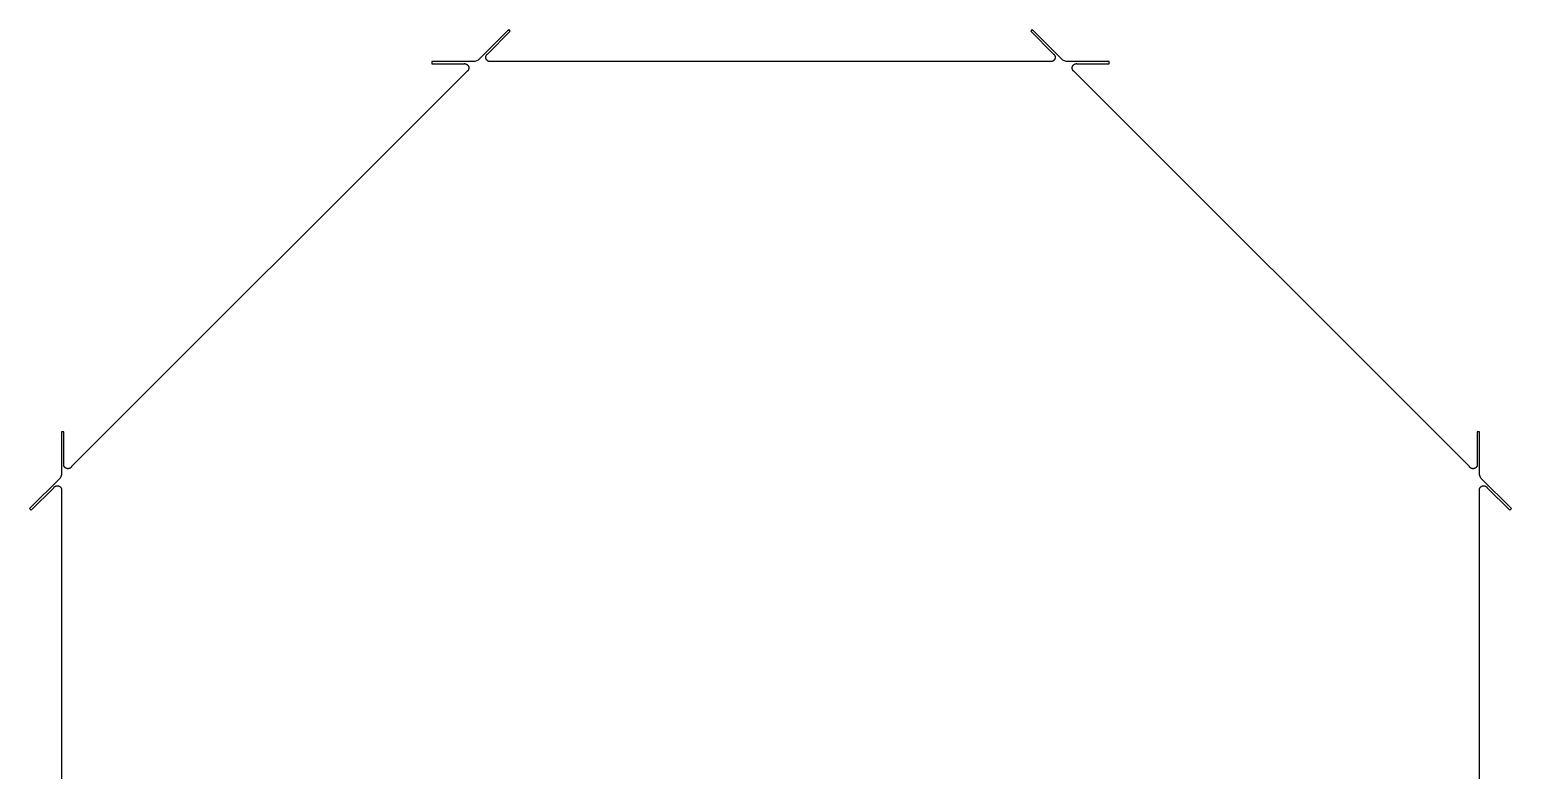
# Model space of a CAD drawing. Header units: millimetres. Extents: x 67 to 190, y 5 to 69.
# Drawn here: x 66.7 to 131.4, y 37 to 69.4 of the extents above; entities that cross this region are included whole.
import ezdxf

# ---------------------------------------------------------------- set-up
doc = ezdxf.new("R2010")
doc.units = ezdxf.units.MM
doc.layers.add('Default', color=18, linetype='Continuous', true_color=0x000000)

msp = doc.modelspace()

# ---------------------------------------------------------------- linework, layer by layer
at = {"layer": 'Default'}
for p, q in [((87.588, 69.37, 71.116), (86.255, 68.036, 71.116)), ((86.679, 68.319, 71.116), (87.659, 69.299, 71.116)), ((87.659, 69.299, 71.116), (87.588, 69.37, 71.116)), ((110.467, 69.37, 71.116), (110.396, 69.299, 71.116)), ((110.396, 69.299, 71.116), (111.376, 68.319, 71.116)), ((111.8, 68.036, 71.116), (110.467, 69.37, 71.116)), ((86.113, 67.978, 71.116), (84.227, 67.978, 71.116)), ((84.227, 67.978, 71.116), (84.227, 67.878, 71.116)), ((86.255, 68.036, 71.116), (86.113, 67.978, 71.116)), ((86.589, 68.163, 71.116), (86.59, 68.17, 71.116)), ((86.589, 68.157, 71.116), (86.589, 68.163, 71.116)), ((86.589, 68.151, 71.116), (86.589, 68.157, 71.116)), ((86.59, 68.144, 71.116), (86.589, 68.151, 71.116)), ((86.59, 68.176, 71.116), (86.591, 68.183, 71.116)), ((86.59, 68.17, 71.116), (86.59, 68.176, 71.116)), ((86.591, 68.138, 71.116), (86.59, 68.144, 71.116)), ((86.591, 68.183, 71.116), (86.592, 68.189, 71.116)), ((86.591, 68.131, 71.116), (86.591, 68.138, 71.116)), ((86.592, 68.125, 71.116), (86.591, 68.131, 71.116)), ((86.592, 68.189, 71.116), (86.593, 68.196, 71.116)), ((86.594, 68.119, 71.116), (86.592, 68.125, 71.116)), ((86.593, 68.196, 71.116), (86.594, 68.202, 71.116)), ((86.594, 68.202, 71.116), (86.596, 68.208, 71.116)), ((86.595, 68.112, 71.116), (86.594, 68.119, 71.116)), ((86.597, 68.106, 71.116), (86.595, 68.112, 71.116)), ((86.596, 68.208, 71.116), (86.598, 68.214, 71.116)), ((86.599, 68.1, 71.116), (86.597, 68.106, 71.116)), ((86.598, 68.214, 71.116), (86.6, 68.22, 71.116)), ((86.601, 68.094, 71.116), (86.599, 68.1, 71.116)), ((86.6, 68.22, 71.116), (86.602, 68.227, 71.116)), ((86.603, 68.088, 71.116), (86.601, 68.094, 71.116)), ((86.602, 68.227, 71.116), (86.604, 68.233, 71.116)), ((86.606, 68.082, 71.116), (86.603, 68.088, 71.116)), ((86.604, 68.233, 71.116), (86.607, 68.238, 71.116)), ((86.609, 68.076, 71.116), (86.606, 68.082, 71.116)), ((86.607, 68.238, 71.116), (86.61, 68.244, 71.116)), ((86.612, 68.07, 71.116), (86.609, 68.076, 71.116)), ((86.61, 68.244, 71.116), (86.613, 68.25, 71.116)), ((86.615, 68.065, 71.116), (86.612, 68.07, 71.116)), ((86.613, 68.25, 71.116), (86.616, 68.256, 71.116)), ((86.618, 68.059, 71.116), (86.615, 68.065, 71.116)), ((86.616, 68.256, 71.116), (86.619, 68.261, 71.116)), ((86.622, 68.054, 71.116), (86.618, 68.059, 71.116)), ((86.619, 68.261, 71.116), (86.623, 68.266, 71.116)), ((86.626, 68.049, 71.116), (86.622, 68.054, 71.116)), ((86.623, 68.266, 71.116), (86.627, 68.272, 71.116)), ((86.63, 68.043, 71.116), (86.626, 68.049, 71.116)), ((86.627, 68.272, 71.116), (86.631, 68.277, 71.116)), ((86.634, 68.038, 71.116), (86.63, 68.043, 71.116)), ((86.631, 68.277, 71.116), (86.635, 68.282, 71.116)), ((86.638, 68.034, 71.116), (86.634, 68.038, 71.116)), ((86.635, 68.282, 71.116), (86.639, 68.286, 71.116)), ((86.642, 68.029, 71.116), (86.638, 68.034, 71.116)), ((86.639, 68.286, 71.116), (86.644, 68.291, 71.116)), ((86.647, 68.024, 71.116), (86.642, 68.029, 71.116)), ((86.644, 68.291, 71.116), (86.648, 68.296, 71.116)), ((86.652, 68.02, 71.116), (86.647, 68.024, 71.116)), ((86.648, 68.296, 71.116), (86.653, 68.3, 71.116)), ((86.657, 68.016, 71.116), (86.652, 68.02, 71.116)), ((86.653, 68.3, 71.116), (86.658, 68.304, 71.116)), ((86.662, 68.012, 71.116), (86.657, 68.016, 71.116)), ((86.658, 68.304, 71.116), (86.663, 68.308, 71.116)), ((86.667, 68.008, 71.116), (86.662, 68.012, 71.116)), ((86.663, 68.308, 71.116), (86.668, 68.312, 71.116)), ((86.672, 68.004, 71.116), (86.667, 68.008, 71.116)), ((86.668, 68.312, 71.116), (86.673, 68.316, 71.116)), ((86.678, 68.001, 71.116), (86.672, 68.004, 71.116)), ((86.673, 68.316, 71.116), (86.679, 68.319, 71.116)), ((86.683, 67.997, 71.116), (86.678, 68.001, 71.116)), ((86.689, 67.994, 71.116), (86.683, 67.997, 71.116)), ((86.694, 67.991, 71.116), (86.689, 67.994, 71.116)), ((86.7, 67.989, 71.116), (86.694, 67.991, 71.116)), ((86.706, 67.986, 71.116), (86.7, 67.989, 71.116)), ((86.712, 67.984, 71.116), (86.706, 67.986, 71.116)), ((86.718, 67.982, 71.116), (86.712, 67.984, 71.116)), ((86.725, 67.98, 71.116), (86.718, 67.982, 71.116)), ((86.731, 67.978, 71.116), (86.725, 67.98, 71.116)), ((86.737, 67.977, 71.116), (86.731, 67.978, 71.116)), ((86.743, 67.975, 71.116), (86.737, 67.977, 71.116)), ((86.82, 67.978, 71.116), (86.814, 67.976, 71.116)), ((111.235, 67.978, 71.116), (86.82, 67.978, 71.116)), ((111.241, 67.976, 71.116), (111.235, 67.978, 71.116)), ((111.318, 67.977, 71.116), (111.312, 67.975, 71.116)), ((111.324, 67.978, 71.116), (111.318, 67.977, 71.116)), ((111.33, 67.98, 71.116), (111.324, 67.978, 71.116)), ((111.337, 67.982, 71.116), (111.33, 67.98, 71.116)), ((111.343, 67.984, 71.116), (111.337, 67.982, 71.116)), ((111.349, 67.986, 71.116), (111.343, 67.984, 71.116)), ((111.355, 67.989, 71.116), (111.349, 67.986, 71.116)), ((111.36, 67.991, 71.116), (111.355, 67.989, 71.116)), ((111.366, 67.994, 71.116), (111.36, 67.991, 71.116)), ((111.372, 67.997, 71.116), (111.366, 67.994, 71.116)), ((111.377, 68.001, 71.116), (111.372, 67.997, 71.116)), ((111.376, 68.319, 71.116), (111.381, 68.316, 71.116)), ((111.383, 68.004, 71.116), (111.377, 68.001, 71.116)), ((111.381, 68.316, 71.116), (111.387, 68.312, 71.116)), ((111.388, 68.008, 71.116), (111.383, 68.004, 71.116)), ((111.387, 68.312, 71.116), (111.392, 68.308, 71.116)), ((111.393, 68.012, 71.116), (111.388, 68.008, 71.116)), ((111.392, 68.308, 71.116), (111.397, 68.304, 71.116)), ((111.398, 68.016, 71.116), (111.393, 68.012, 71.116)), ((111.397, 68.304, 71.116), (111.402, 68.3, 71.116)), ((111.403, 68.02, 71.116), (111.398, 68.016, 71.116)), ((111.402, 68.3, 71.116), (111.407, 68.296, 71.116)), ((111.408, 68.024, 71.116), (111.403, 68.02, 71.116)), ((111.407, 68.296, 71.116), (111.411, 68.291, 71.116)), ((111.413, 68.029, 71.116), (111.408, 68.024, 71.116)), ((111.411, 68.291, 71.116), (111.416, 68.286, 71.116)), ((111.417, 68.034, 71.116), (111.413, 68.029, 71.116)), ((111.416, 68.286, 71.116), (111.42, 68.282, 71.116)), ((111.421, 68.038, 71.116), (111.417, 68.034, 71.116)), ((111.42, 68.282, 71.116), (111.424, 68.277, 71.116)), ((111.425, 68.043, 71.116), (111.421, 68.038, 71.116)), ((111.424, 68.277, 71.116), (111.428, 68.272, 71.116)), ((111.429, 68.049, 71.116), (111.425, 68.043, 71.116)), ((111.428, 68.272, 71.116), (111.432, 68.266, 71.116)), ((111.433, 68.054, 71.116), (111.429, 68.049, 71.116)), ((111.432, 68.266, 71.116), (111.436, 68.261, 71.116)), ((111.437, 68.059, 71.116), (111.433, 68.054, 71.116)), ((111.436, 68.261, 71.116), (111.439, 68.256, 71.116)), ((111.44, 68.065, 71.116), (111.437, 68.059, 71.116)), ((111.439, 68.256, 71.116), (111.442, 68.25, 71.116)), ((111.443, 68.07, 71.116), (111.44, 68.065, 71.116)), ((111.442, 68.25, 71.116), (111.445, 68.244, 71.116)), ((111.446, 68.076, 71.116), (111.443, 68.07, 71.116)), ((111.445, 68.244, 71.116), (111.448, 68.238, 71.116)), ((111.449, 68.082, 71.116), (111.446, 68.076, 71.116)), ((111.448, 68.238, 71.116), (111.451, 68.233, 71.116)), ((111.451, 68.088, 71.116), (111.449, 68.082, 71.116)), ((111.451, 68.233, 71.116), (111.453, 68.227, 71.116)), ((111.454, 68.094, 71.116), (111.451, 68.088, 71.116)), ((111.453, 68.227, 71.116), (111.455, 68.22, 71.116)), ((111.456, 68.1, 71.116), (111.454, 68.094, 71.116)), ((111.455, 68.22, 71.116), (111.457, 68.214, 71.116)), ((111.458, 68.106, 71.116), (111.456, 68.1, 71.116)), ((111.457, 68.214, 71.116), (111.459, 68.208, 71.116)), ((111.46, 68.112, 71.116), (111.458, 68.106, 71.116)), ((111.459, 68.208, 71.116), (111.461, 68.202, 71.116)), ((111.461, 68.119, 71.116), (111.46, 68.112, 71.116)), ((111.461, 68.202, 71.116), (111.462, 68.196, 71.116)), ((111.462, 68.125, 71.116), (111.461, 68.119, 71.116)), ((111.462, 68.196, 71.116), (111.463, 68.189, 71.116)), ((111.464, 68.131, 71.116), (111.462, 68.125, 71.116)), ((111.463, 68.189, 71.116), (111.464, 68.183, 71.116)), ((111.464, 68.183, 71.116), (111.465, 68.176, 71.116)), ((111.465, 68.144, 71.116), (111.464, 68.138, 71.116)), ((111.464, 68.138, 71.116), (111.464, 68.131, 71.116)), ((111.465, 68.176, 71.116), (111.465, 68.17, 71.116)), ((111.465, 68.17, 71.116), (111.466, 68.163, 71.116)), ((111.466, 68.157, 71.116), (111.465, 68.151, 71.116)), ((111.465, 68.151, 71.116), (111.465, 68.144, 71.116)), ((111.466, 68.163, 71.116), (111.466, 68.157, 71.116)), ((111.942, 67.978, 71.116), (111.8, 68.036, 71.116)), ((113.827, 67.978, 71.116), (111.942, 67.978, 71.116)), ((113.827, 67.878, 71.116), (113.827, 67.978, 71.116)), ((85.755, 67.536, 71.116), (68.491, 50.273, 71.116)), ((84.227, 67.878, 71.116), (85.613, 67.878, 71.116)), ((85.613, 67.878, 71.116), (85.62, 67.879, 71.116)), ((85.62, 67.879, 71.116), (85.626, 67.88, 71.116)), ((85.626, 67.88, 71.116), (85.632, 67.881, 71.116)), ((85.632, 67.881, 71.116), (85.639, 67.882, 71.116)), ((85.639, 67.882, 71.116), (85.645, 67.883, 71.116)), ((85.645, 67.883, 71.116), (85.652, 67.883, 71.116)), ((85.652, 67.883, 71.116), (85.658, 67.883, 71.116)), ((85.658, 67.883, 71.116), (85.665, 67.883, 71.116)), ((85.665, 67.883, 71.116), (85.671, 67.882, 71.116)), ((85.671, 67.882, 71.116), (85.677, 67.882, 71.116)), ((85.677, 67.882, 71.116), (85.684, 67.881, 71.116)), ((85.684, 67.881, 71.116), (85.69, 67.88, 71.116)), ((85.69, 67.88, 71.116), (85.697, 67.879, 71.116)), ((85.697, 67.879, 71.116), (85.703, 67.877, 71.116)), ((85.703, 67.877, 71.116), (85.709, 67.876, 71.116)), ((85.709, 67.876, 71.116), (85.715, 67.874, 71.116)), ((85.715, 67.874, 71.116), (85.721, 67.872, 71.116)), ((85.721, 67.872, 71.116), (85.727, 67.869, 71.116)), ((85.727, 67.869, 71.116), (85.733, 67.867, 71.116)), ((85.733, 67.867, 71.116), (85.739, 67.864, 71.116)), ((85.739, 67.864, 71.116), (85.745, 67.861, 71.116)), ((85.745, 67.861, 71.116), (85.751, 67.858, 71.116)), ((85.751, 67.858, 71.116), (85.756, 67.855, 71.116)), ((85.76, 67.54, 71.116), (85.755, 67.536, 71.116)), ((85.756, 67.855, 71.116), (85.762, 67.851, 71.116)), ((85.765, 67.543, 71.116), (85.76, 67.54, 71.116)), ((85.762, 67.851, 71.116), (85.767, 67.848, 71.116)), ((85.771, 67.547, 71.116), (85.765, 67.543, 71.116)), ((85.767, 67.848, 71.116), (85.772, 67.844, 71.116)), ((85.776, 67.551, 71.116), (85.771, 67.547, 71.116)), ((85.772, 67.844, 71.116), (85.777, 67.84, 71.116)), ((85.781, 67.555, 71.116), (85.776, 67.551, 71.116)), ((85.777, 67.84, 71.116), (85.782, 67.835, 71.116)), ((85.785, 67.56, 71.116), (85.781, 67.555, 71.116)), ((85.782, 67.835, 71.116), (85.787, 67.831, 71.116)), ((85.79, 67.564, 71.116), (85.785, 67.56, 71.116)), ((85.787, 67.831, 71.116), (85.791, 67.826, 71.116)), ((85.795, 67.569, 71.116), (85.79, 67.564, 71.116)), ((85.791, 67.826, 71.116), (85.796, 67.822, 71.116)), ((85.799, 67.574, 71.116), (85.795, 67.569, 71.116)), ((85.796, 67.822, 71.116), (85.8, 67.817, 71.116)), ((85.803, 67.579, 71.116), (85.799, 67.574, 71.116)), ((85.8, 67.817, 71.116), (85.804, 67.812, 71.116)), ((85.807, 67.584, 71.116), (85.803, 67.579, 71.116)), ((85.804, 67.812, 71.116), (85.808, 67.807, 71.116)), ((85.811, 67.589, 71.116), (85.807, 67.584, 71.116)), ((85.808, 67.807, 71.116), (85.812, 67.802, 71.116)), ((85.814, 67.594, 71.116), (85.811, 67.589, 71.116)), ((85.812, 67.802, 71.116), (85.815, 67.796, 71.116)), ((85.818, 67.6, 71.116), (85.814, 67.594, 71.116)), ((85.815, 67.796, 71.116), (85.819, 67.791, 71.116)), ((85.821, 67.605, 71.116), (85.818, 67.6, 71.116)), ((85.819, 67.791, 71.116), (85.822, 67.785, 71.116)), ((85.824, 67.611, 71.116), (85.821, 67.605, 71.116)), ((85.822, 67.785, 71.116), (85.825, 67.779, 71.116)), ((85.827, 67.617, 71.116), (85.824, 67.611, 71.116)), ((85.825, 67.779, 71.116), (85.828, 67.773, 71.116)), ((85.829, 67.623, 71.116), (85.827, 67.617, 71.116)), ((85.828, 67.773, 71.116), (85.83, 67.768, 71.116)), ((85.832, 67.629, 71.116), (85.829, 67.623, 71.116)), ((85.83, 67.768, 71.116), (85.833, 67.761, 71.116)), ((85.834, 67.635, 71.116), (85.832, 67.629, 71.116)), ((85.833, 67.761, 71.116), (85.835, 67.755, 71.116)), ((85.836, 67.641, 71.116), (85.834, 67.635, 71.116)), ((85.835, 67.755, 71.116), (85.837, 67.749, 71.116)), ((85.838, 67.647, 71.116), (85.836, 67.641, 71.116)), ((85.837, 67.749, 71.116), (85.838, 67.743, 71.116)), ((85.838, 67.743, 71.116), (85.84, 67.737, 71.116)), ((85.839, 67.653, 71.116), (85.838, 67.647, 71.116)), ((85.841, 67.66, 71.116), (85.839, 67.653, 71.116)), ((85.84, 67.737, 71.116), (85.841, 67.73, 71.116)), ((85.841, 67.73, 71.116), (85.842, 67.724, 71.116)), ((85.842, 67.666, 71.116), (85.841, 67.66, 71.116)), ((85.842, 67.724, 71.116), (85.843, 67.718, 71.116)), ((85.843, 67.673, 71.116), (85.842, 67.666, 71.116)), ((85.843, 67.718, 71.116), (85.844, 67.711, 71.116)), ((85.844, 67.679, 71.116), (85.843, 67.673, 71.116)), ((85.844, 67.711, 71.116), (85.844, 67.705, 71.116)), ((85.844, 67.705, 71.116), (85.844, 67.698, 71.116)), ((85.844, 67.698, 71.116), (85.844, 67.692, 71.116)), ((85.844, 67.692, 71.116), (85.844, 67.685, 71.116)), ((85.844, 67.685, 71.116), (85.844, 67.679, 71.116)), ((86.75, 67.974, 71.116), (86.743, 67.975, 71.116)), ((86.756, 67.973, 71.116), (86.75, 67.974, 71.116)), ((86.763, 67.973, 71.116), (86.756, 67.973, 71.116)), ((86.769, 67.973, 71.116), (86.763, 67.973, 71.116)), ((86.776, 67.972, 71.116), (86.769, 67.973, 71.116)), ((86.782, 67.972, 71.116), (86.776, 67.972, 71.116)), ((86.788, 67.973, 71.116), (86.782, 67.972, 71.116)), ((86.795, 67.973, 71.116), (86.788, 67.973, 71.116)), ((86.801, 67.974, 71.116), (86.795, 67.973, 71.116)), ((86.808, 67.975, 71.116), (86.801, 67.974, 71.116)), ((86.814, 67.976, 71.116), (86.808, 67.975, 71.116)), ((111.247, 67.975, 71.116), (111.241, 67.976, 71.116)), ((111.254, 67.974, 71.116), (111.247, 67.975, 71.116)), ((111.26, 67.973, 71.116), (111.254, 67.974, 71.116)), ((111.266, 67.973, 71.116), (111.26, 67.973, 71.116)), ((111.273, 67.972, 71.116), (111.266, 67.973, 71.116)), ((111.279, 67.972, 71.116), (111.273, 67.972, 71.116)), ((111.286, 67.973, 71.116), (111.279, 67.972, 71.116)), ((111.292, 67.973, 71.116), (111.286, 67.973, 71.116)), ((111.299, 67.973, 71.116), (111.292, 67.973, 71.116)), ((111.305, 67.974, 71.116), (111.299, 67.973, 71.116)), ((111.312, 67.975, 71.116), (111.305, 67.974, 71.116)), ((112.211, 67.711, 71.116), (112.212, 67.718, 71.116)), ((112.211, 67.705, 71.116), (112.211, 67.711, 71.116)), ((112.211, 67.698, 71.116), (112.211, 67.705, 71.116)), ((112.211, 67.692, 71.116), (112.211, 67.698, 71.116)), ((112.211, 67.685, 71.116), (112.211, 67.692, 71.116)), ((112.211, 67.679, 71.116), (112.211, 67.685, 71.116)), ((112.212, 67.673, 71.116), (112.211, 67.679, 71.116)), ((112.212, 67.718, 71.116), (112.213, 67.724, 71.116)), ((112.213, 67.666, 71.116), (112.212, 67.673, 71.116)), ((112.213, 67.724, 71.116), (112.214, 67.73, 71.116)), ((112.214, 67.66, 71.116), (112.213, 67.666, 71.116)), ((112.214, 67.73, 71.116), (112.215, 67.737, 71.116)), ((112.215, 67.653, 71.116), (112.214, 67.66, 71.116)), ((112.215, 67.737, 71.116), (112.217, 67.743, 71.116)), ((112.217, 67.647, 71.116), (112.215, 67.653, 71.116)), ((112.217, 67.743, 71.116), (112.218, 67.749, 71.116)), ((112.219, 67.641, 71.116), (112.217, 67.647, 71.116)), ((112.218, 67.749, 71.116), (112.22, 67.755, 71.116)), ((112.221, 67.635, 71.116), (112.219, 67.641, 71.116)), ((112.22, 67.755, 71.116), (112.222, 67.761, 71.116)), ((112.223, 67.629, 71.116), (112.221, 67.635, 71.116)), ((112.222, 67.761, 71.116), (112.225, 67.768, 71.116)), ((112.225, 67.623, 71.116), (112.223, 67.629, 71.116)), ((112.225, 67.768, 71.116), (112.227, 67.773, 71.116)), ((112.228, 67.617, 71.116), (112.225, 67.623, 71.116)), ((112.227, 67.773, 71.116), (112.23, 67.779, 71.116)), ((112.231, 67.611, 71.116), (112.228, 67.617, 71.116)), ((112.23, 67.779, 71.116), (112.233, 67.785, 71.116)), ((112.234, 67.605, 71.116), (112.231, 67.611, 71.116)), ((112.233, 67.785, 71.116), (112.236, 67.791, 71.116)), ((112.237, 67.6, 71.116), (112.234, 67.605, 71.116)), ((112.236, 67.791, 71.116), (112.24, 67.796, 71.116)), ((112.241, 67.594, 71.116), (112.237, 67.6, 71.116)), ((112.24, 67.796, 71.116), (112.243, 67.802, 71.116)), ((112.244, 67.589, 71.116), (112.241, 67.594, 71.116)), ((112.243, 67.802, 71.116), (112.247, 67.807, 71.116)), ((112.248, 67.584, 71.116), (112.244, 67.589, 71.116)), ((112.247, 67.807, 71.116), (112.251, 67.812, 71.116)), ((112.252, 67.579, 71.116), (112.248, 67.584, 71.116)), ((112.251, 67.812, 71.116), (112.255, 67.817, 71.116)), ((112.256, 67.574, 71.116), (112.252, 67.579, 71.116)), ((112.255, 67.817, 71.116), (112.259, 67.822, 71.116)), ((112.26, 67.569, 71.116), (112.256, 67.574, 71.116)), ((112.259, 67.822, 71.116), (112.264, 67.826, 71.116)), ((112.265, 67.564, 71.116), (112.26, 67.569, 71.116)), ((112.264, 67.826, 71.116), (112.268, 67.831, 71.116)), ((112.269, 67.56, 71.116), (112.265, 67.564, 71.116)), ((112.268, 67.831, 71.116), (112.273, 67.835, 71.116)), ((112.274, 67.555, 71.116), (112.269, 67.56, 71.116)), ((112.273, 67.835, 71.116), (112.278, 67.84, 71.116)), ((112.279, 67.551, 71.116), (112.274, 67.555, 71.116)), ((112.278, 67.84, 71.116), (112.283, 67.844, 71.116)), ((112.284, 67.547, 71.116), (112.279, 67.551, 71.116)), ((112.283, 67.844, 71.116), (112.288, 67.848, 71.116)), ((112.289, 67.543, 71.116), (112.284, 67.547, 71.116)), ((112.288, 67.848, 71.116), (112.293, 67.851, 71.116)), ((112.295, 67.54, 71.116), (112.289, 67.543, 71.116)), ((112.293, 67.851, 71.116), (112.299, 67.855, 71.116)), ((112.3, 67.536, 71.116), (112.295, 67.54, 71.116)), ((112.299, 67.855, 71.116), (112.304, 67.858, 71.116)), ((129.564, 50.273, 71.116), (112.3, 67.536, 71.116)), ((112.304, 67.858, 71.116), (112.31, 67.861, 71.116)), ((112.31, 67.861, 71.116), (112.316, 67.864, 71.116)), ((112.316, 67.864, 71.116), (112.322, 67.867, 71.116)), ((112.322, 67.867, 71.116), (112.328, 67.869, 71.116)), ((112.328, 67.869, 71.116), (112.334, 67.872, 71.116)), ((112.334, 67.872, 71.116), (112.34, 67.874, 71.116)), ((112.34, 67.874, 71.116), (112.346, 67.876, 71.116)), ((112.346, 67.876, 71.116), (112.352, 67.877, 71.116)), ((112.352, 67.877, 71.116), (112.358, 67.879, 71.116)), ((112.358, 67.879, 71.116), (112.365, 67.88, 71.116)), ((112.365, 67.88, 71.116), (112.371, 67.881, 71.116)), ((112.371, 67.881, 71.116), (112.378, 67.882, 71.116)), ((112.378, 67.882, 71.116), (112.384, 67.882, 71.116)), ((112.384, 67.882, 71.116), (112.39, 67.883, 71.116)), ((112.39, 67.883, 71.116), (112.397, 67.883, 71.116)), ((112.397, 67.883, 71.116), (112.403, 67.883, 71.116)), ((112.403, 67.883, 71.116), (112.41, 67.883, 71.116)), ((112.41, 67.883, 71.116), (112.416, 67.882, 71.116)), ((112.416, 67.882, 71.116), (112.423, 67.881, 71.116)), ((112.423, 67.881, 71.116), (112.429, 67.88, 71.116)), ((112.429, 67.88, 71.116), (112.435, 67.879, 71.116)), ((112.435, 67.879, 71.116), (112.442, 67.878, 71.116)), ((112.442, 67.878, 71.116), (113.827, 67.878, 71.116)), ((68.15, 51.8, 71.116), (68.05, 51.8, 71.116)), ((68.05, 51.8, 71.116), (68.05, 49.914, 71.116)), ((68.15, 50.414, 71.116), (68.15, 51.8, 71.116)), ((130.005, 51.8, 71.116), (129.905, 51.8, 71.116)), ((129.905, 51.8, 71.116), (129.905, 50.414, 71.116)), ((130.005, 49.914, 71.116), (130.005, 51.8, 71.116)), ((68.05, 49.914, 71.116), (67.991, 49.773, 71.116)), ((68.145, 50.389, 71.116), (68.146, 50.395, 71.116)), ((68.145, 50.382, 71.116), (68.145, 50.389, 71.116)), ((68.145, 50.376, 71.116), (68.145, 50.382, 71.116)), ((68.145, 50.369, 71.116), (68.145, 50.376, 71.116)), ((68.145, 50.363, 71.116), (68.145, 50.369, 71.116)), ((68.145, 50.357, 71.116), (68.145, 50.363, 71.116)), ((68.146, 50.35, 71.116), (68.145, 50.357, 71.116)), ((68.146, 50.395, 71.116), (68.147, 50.402, 71.116)), ((68.146, 50.344, 71.116), (68.146, 50.35, 71.116)), ((68.147, 50.337, 71.116), (68.146, 50.344, 71.116)), ((68.147, 50.402, 71.116), (68.148, 50.408, 71.116)), ((68.149, 50.331, 71.116), (68.147, 50.337, 71.116)), ((68.148, 50.408, 71.116), (68.15, 50.414, 71.116)), ((68.15, 50.325, 71.116), (68.149, 50.331, 71.116)), ((68.152, 50.318, 71.116), (68.15, 50.325, 71.116)), ((68.154, 50.312, 71.116), (68.152, 50.318, 71.116)), ((68.156, 50.306, 71.116), (68.154, 50.312, 71.116)), ((68.158, 50.3, 71.116), (68.156, 50.306, 71.116)), ((68.161, 50.294, 71.116), (68.158, 50.3, 71.116)), ((68.163, 50.288, 71.116), (68.161, 50.294, 71.116)), ((68.166, 50.283, 71.116), (68.163, 50.288, 71.116)), ((68.169, 50.277, 71.116), (68.166, 50.283, 71.116)), ((68.173, 50.271, 71.116), (68.169, 50.277, 71.116)), ((68.176, 50.266, 71.116), (68.173, 50.271, 71.116)), ((68.18, 50.261, 71.116), (68.176, 50.266, 71.116)), ((68.184, 50.255, 71.116), (68.18, 50.261, 71.116)), ((68.188, 50.25, 71.116), (68.184, 50.255, 71.116)), ((68.192, 50.246, 71.116), (68.188, 50.25, 71.116)), ((68.196, 50.241, 71.116), (68.192, 50.246, 71.116)), ((68.201, 50.236, 71.116), (68.196, 50.241, 71.116)), ((68.206, 50.232, 71.116), (68.201, 50.236, 71.116)), ((68.211, 50.228, 71.116), (68.206, 50.232, 71.116)), ((68.216, 50.223, 71.116), (68.211, 50.228, 71.116)), ((68.221, 50.219, 71.116), (68.216, 50.223, 71.116)), ((68.226, 50.216, 71.116), (68.221, 50.219, 71.116)), ((68.231, 50.212, 71.116), (68.226, 50.216, 71.116)), ((68.237, 50.209, 71.116), (68.231, 50.212, 71.116)), ((68.242, 50.206, 71.116), (68.237, 50.209, 71.116)), ((68.248, 50.203, 71.116), (68.242, 50.206, 71.116)), ((68.254, 50.2, 71.116), (68.248, 50.203, 71.116)), ((68.26, 50.197, 71.116), (68.254, 50.2, 71.116)), ((68.266, 50.195, 71.116), (68.26, 50.197, 71.116)), ((68.272, 50.193, 71.116), (68.266, 50.195, 71.116)), ((68.278, 50.191, 71.116), (68.272, 50.193, 71.116)), ((68.284, 50.189, 71.116), (68.278, 50.191, 71.116)), ((68.291, 50.188, 71.116), (68.284, 50.189, 71.116)), ((68.297, 50.186, 71.116), (68.291, 50.188, 71.116)), ((68.303, 50.185, 71.116), (68.297, 50.186, 71.116)), ((68.31, 50.184, 71.116), (68.303, 50.185, 71.116)), ((68.316, 50.184, 71.116), (68.31, 50.184, 71.116)), ((68.323, 50.183, 71.116), (68.316, 50.184, 71.116)), ((68.329, 50.183, 71.116), (68.323, 50.183, 71.116)), ((68.336, 50.183, 71.116), (68.329, 50.183, 71.116)), ((68.342, 50.183, 71.116), (68.336, 50.183, 71.116)), ((68.349, 50.184, 71.116), (68.342, 50.183, 71.116)), ((68.355, 50.185, 71.116), (68.349, 50.184, 71.116)), ((68.361, 50.185, 71.116), (68.355, 50.185, 71.116)), ((68.368, 50.187, 71.116), (68.361, 50.185, 71.116)), ((68.374, 50.188, 71.116), (68.368, 50.187, 71.116)), ((68.38, 50.19, 71.116), (68.374, 50.188, 71.116)), ((68.386, 50.191, 71.116), (68.38, 50.19, 71.116)), ((68.393, 50.193, 71.116), (68.386, 50.191, 71.116)), ((68.399, 50.196, 71.116), (68.393, 50.193, 71.116)), ((68.405, 50.198, 71.116), (68.399, 50.196, 71.116)), ((68.411, 50.201, 71.116), (68.405, 50.198, 71.116)), ((68.416, 50.203, 71.116), (68.411, 50.201, 71.116)), ((68.422, 50.206, 71.116), (68.416, 50.203, 71.116)), ((68.428, 50.21, 71.116), (68.422, 50.206, 71.116)), ((68.433, 50.213, 71.116), (68.428, 50.21, 71.116)), ((68.439, 50.217, 71.116), (68.433, 50.213, 71.116)), ((68.444, 50.221, 71.116), (68.439, 50.217, 71.116)), ((68.449, 50.224, 71.116), (68.444, 50.221, 71.116)), ((68.454, 50.229, 71.116), (68.449, 50.224, 71.116)), ((68.459, 50.233, 71.116), (68.454, 50.229, 71.116)), ((68.463, 50.237, 71.116), (68.459, 50.233, 71.116)), ((68.468, 50.242, 71.116), (68.463, 50.237, 71.116)), ((68.472, 50.247, 71.116), (68.468, 50.242, 71.116)), ((68.476, 50.252, 71.116), (68.472, 50.247, 71.116)), ((68.48, 50.257, 71.116), (68.476, 50.252, 71.116)), ((68.484, 50.262, 71.116), (68.48, 50.257, 71.116)), ((68.488, 50.267, 71.116), (68.484, 50.262, 71.116)), ((68.491, 50.273, 71.116), (68.488, 50.267, 71.116)), ((129.567, 50.267, 71.116), (129.564, 50.273, 71.116)), ((129.571, 50.262, 71.116), (129.567, 50.267, 71.116)), ((129.575, 50.257, 71.116), (129.571, 50.262, 71.116)), ((129.579, 50.252, 71.116), (129.575, 50.257, 71.116)), ((129.583, 50.247, 71.116), (129.579, 50.252, 71.116)), ((129.587, 50.242, 71.116), (129.583, 50.247, 71.116)), ((129.592, 50.237, 71.116), (129.587, 50.242, 71.116)), ((129.596, 50.233, 71.116), (129.592, 50.237, 71.116)), ((129.601, 50.229, 71.116), (129.596, 50.233, 71.116)), ((129.606, 50.224, 71.116), (129.601, 50.229, 71.116)), ((129.611, 50.221, 71.116), (129.606, 50.224, 71.116)), ((129.616, 50.217, 71.116), (129.611, 50.221, 71.116)), ((129.622, 50.213, 71.116), (129.616, 50.217, 71.116)), ((129.627, 50.21, 71.116), (129.622, 50.213, 71.116)), ((129.633, 50.206, 71.116), (129.627, 50.21, 71.116)), ((129.639, 50.203, 71.116), (129.633, 50.206, 71.116)), ((129.644, 50.201, 71.116), (129.639, 50.203, 71.116)), ((129.65, 50.198, 71.116), (129.644, 50.201, 71.116)), ((129.656, 50.196, 71.116), (129.65, 50.198, 71.116)), ((129.662, 50.193, 71.116), (129.656, 50.196, 71.116)), ((129.668, 50.191, 71.116), (129.662, 50.193, 71.116)), ((129.675, 50.19, 71.116), (129.668, 50.191, 71.116)), ((129.681, 50.188, 71.116), (129.675, 50.19, 71.116)), ((129.687, 50.187, 71.116), (129.681, 50.188, 71.116)), ((129.694, 50.185, 71.116), (129.687, 50.187, 71.116)), ((129.7, 50.185, 71.116), (129.694, 50.185, 71.116)), ((129.706, 50.184, 71.116), (129.7, 50.185, 71.116)), ((129.713, 50.183, 71.116), (129.706, 50.184, 71.116)), ((129.719, 50.183, 71.116), (129.713, 50.183, 71.116)), ((129.726, 50.183, 71.116), (129.719, 50.183, 71.116)), ((129.732, 50.183, 71.116), (129.726, 50.183, 71.116)), ((129.739, 50.184, 71.116), (129.732, 50.183, 71.116)), ((129.745, 50.184, 71.116), (129.739, 50.184, 71.116)), ((129.752, 50.185, 71.116), (129.745, 50.184, 71.116)), ((129.758, 50.186, 71.116), (129.752, 50.185, 71.116)), ((129.764, 50.188, 71.116), (129.758, 50.186, 71.116)), ((129.771, 50.189, 71.116), (129.764, 50.188, 71.116)), ((129.777, 50.191, 71.116), (129.771, 50.189, 71.116)), ((129.783, 50.193, 71.116), (129.777, 50.191, 71.116)), ((129.789, 50.195, 71.116), (129.783, 50.193, 71.116)), ((129.795, 50.197, 71.116), (129.789, 50.195, 71.116)), ((129.801, 50.2, 71.116), (129.795, 50.197, 71.116)), ((129.807, 50.203, 71.116), (129.801, 50.2, 71.116)), ((129.812, 50.206, 71.116), (129.807, 50.203, 71.116)), ((129.818, 50.209, 71.116), (129.812, 50.206, 71.116)), ((129.824, 50.212, 71.116), (129.818, 50.209, 71.116)), ((129.829, 50.216, 71.116), (129.824, 50.212, 71.116)), ((129.834, 50.219, 71.116), (129.829, 50.216, 71.116)), ((129.839, 50.223, 71.116), (129.834, 50.219, 71.116)), ((129.844, 50.228, 71.116), (129.839, 50.223, 71.116)), ((129.849, 50.232, 71.116), (129.844, 50.228, 71.116)), ((129.854, 50.236, 71.116), (129.849, 50.232, 71.116)), ((129.859, 50.241, 71.116), (129.854, 50.236, 71.116)), ((129.863, 50.246, 71.116), (129.859, 50.241, 71.116)), ((129.867, 50.25, 71.116), (129.863, 50.246, 71.116)), ((129.871, 50.255, 71.116), (129.867, 50.25, 71.116)), ((129.875, 50.261, 71.116), (129.871, 50.255, 71.116)), ((129.879, 50.266, 71.116), (129.875, 50.261, 71.116)), ((129.882, 50.271, 71.116), (129.879, 50.266, 71.116)), ((129.886, 50.277, 71.116), (129.882, 50.271, 71.116)), ((129.889, 50.283, 71.116), (129.886, 50.277, 71.116)), ((129.892, 50.288, 71.116), (129.889, 50.283, 71.116)), ((129.894, 50.294, 71.116), (129.892, 50.288, 71.116)), ((129.897, 50.3, 71.116), (129.894, 50.294, 71.116)), ((129.899, 50.306, 71.116), (129.897, 50.3, 71.116)), ((129.901, 50.312, 71.116), (129.899, 50.306, 71.116)), ((129.903, 50.318, 71.116), (129.901, 50.312, 71.116)), ((129.905, 50.325, 71.116), (129.903, 50.318, 71.116)), ((129.905, 50.414, 71.116), (129.907, 50.408, 71.116)), ((129.906, 50.331, 71.116), (129.905, 50.325, 71.116)), ((129.908, 50.337, 71.116), (129.906, 50.331, 71.116)), ((129.907, 50.408, 71.116), (129.908, 50.402, 71.116)), ((129.908, 50.402, 71.116), (129.909, 50.395, 71.116)), ((129.909, 50.344, 71.116), (129.908, 50.337, 71.116)), ((129.909, 50.395, 71.116), (129.909, 50.389, 71.116)), ((129.909, 50.389, 71.116), (129.91, 50.382, 71.116)), ((129.91, 50.357, 71.116), (129.909, 50.35, 71.116)), ((129.909, 50.35, 71.116), (129.909, 50.344, 71.116)), ((129.91, 50.382, 71.116), (129.91, 50.376, 71.116)), ((129.91, 50.376, 71.116), (129.91, 50.369, 71.116)), ((129.91, 50.369, 71.116), (129.91, 50.363, 71.116)), ((129.91, 50.363, 71.116), (129.91, 50.357, 71.116)), ((130.064, 49.773, 71.116), (130.005, 49.914, 71.116)), ((67.991, 49.773, 71.116), (66.658, 48.439, 71.116)), ((66.728, 48.369, 71.116), (67.708, 49.349, 71.116)), ((67.708, 49.349, 71.116), (67.712, 49.354, 71.116)), ((67.712, 49.354, 71.116), (67.715, 49.359, 71.116)), ((67.715, 49.359, 71.116), (67.719, 49.365, 71.116)), ((67.719, 49.365, 71.116), (67.723, 49.37, 71.116)), ((67.723, 49.37, 71.116), (67.727, 49.375, 71.116)), ((67.727, 49.375, 71.116), (67.732, 49.379, 71.116)), ((67.732, 49.379, 71.116), (67.736, 49.384, 71.116)), ((67.736, 49.384, 71.116), (67.741, 49.388, 71.116)), ((67.741, 49.388, 71.116), (67.746, 49.393, 71.116)), ((67.746, 49.393, 71.116), (67.751, 49.397, 71.116)), ((67.751, 49.397, 71.116), (67.756, 49.401, 71.116)), ((67.756, 49.401, 71.116), (67.761, 49.405, 71.116)), ((67.761, 49.405, 71.116), (67.766, 49.408, 71.116)), ((67.766, 49.408, 71.116), (67.772, 49.412, 71.116)), ((67.772, 49.412, 71.116), (67.778, 49.415, 71.116)), ((67.778, 49.415, 71.116), (67.783, 49.418, 71.116)), ((67.783, 49.418, 71.116), (67.789, 49.421, 71.116)), ((67.789, 49.421, 71.116), (67.795, 49.423, 71.116)), ((67.795, 49.423, 71.116), (67.801, 49.426, 71.116)), ((67.801, 49.426, 71.116), (67.807, 49.428, 71.116)), ((67.807, 49.428, 71.116), (67.813, 49.43, 71.116)), ((67.813, 49.43, 71.116), (67.819, 49.432, 71.116)), ((67.819, 49.432, 71.116), (67.826, 49.433, 71.116)), ((67.826, 49.433, 71.116), (67.832, 49.435, 71.116)), ((67.832, 49.435, 71.116), (67.838, 49.436, 71.116)), ((67.838, 49.436, 71.116), (67.845, 49.437, 71.116)), ((67.845, 49.437, 71.116), (67.851, 49.437, 71.116)), ((67.851, 49.437, 71.116), (67.858, 49.438, 71.116)), ((67.858, 49.438, 71.116), (67.864, 49.438, 71.116)), ((67.864, 49.438, 71.116), (67.87, 49.438, 71.116)), ((67.87, 49.438, 71.116), (67.877, 49.438, 71.116)), ((67.877, 49.438, 71.116), (67.883, 49.438, 71.116)), ((67.883, 49.438, 71.116), (67.89, 49.437, 71.116)), ((67.89, 49.437, 71.116), (67.896, 49.436, 71.116)), ((67.896, 49.436, 71.116), (67.903, 49.435, 71.116)), ((67.903, 49.435, 71.116), (67.909, 49.434, 71.116)), ((67.909, 49.434, 71.116), (67.915, 49.432, 71.116)), ((67.915, 49.432, 71.116), (67.921, 49.43, 71.116)), ((67.921, 49.43, 71.116), (67.928, 49.429, 71.116)), ((67.928, 49.429, 71.116), (67.934, 49.426, 71.116)), ((67.934, 49.426, 71.116), (67.94, 49.424, 71.116)), ((67.94, 49.424, 71.116), (67.946, 49.421, 71.116)), ((67.946, 49.421, 71.116), (67.951, 49.419, 71.116)), ((67.951, 49.419, 71.116), (67.957, 49.416, 71.116)), ((67.957, 49.416, 71.116), (67.963, 49.412, 71.116)), ((67.963, 49.412, 71.116), (67.968, 49.409, 71.116)), ((67.968, 49.409, 71.116), (67.974, 49.406, 71.116)), ((67.974, 49.406, 71.116), (67.979, 49.402, 71.116)), ((67.979, 49.402, 71.116), (67.984, 49.398, 71.116)), ((67.984, 49.398, 71.116), (67.989, 49.394, 71.116)), ((67.989, 49.394, 71.116), (67.994, 49.39, 71.116)), ((67.994, 49.39, 71.116), (67.999, 49.385, 71.116)), ((67.999, 49.385, 71.116), (68.003, 49.381, 71.116)), ((68.003, 49.381, 71.116), (68.008, 49.376, 71.116)), ((68.008, 49.376, 71.116), (68.012, 49.371, 71.116)), ((68.012, 49.371, 71.116), (68.016, 49.366, 71.116)), ((68.016, 49.366, 71.116), (68.02, 49.361, 71.116)), ((68.02, 49.361, 71.116), (68.023, 49.355, 71.116)), ((68.023, 49.355, 71.116), (68.027, 49.35, 71.116)), ((68.027, 49.35, 71.116), (68.03, 49.344, 71.116)), ((68.03, 49.344, 71.116), (68.033, 49.339, 71.116)), ((68.033, 49.339, 71.116), (68.036, 49.333, 71.116)), ((68.036, 49.333, 71.116), (68.039, 49.327, 71.116)), ((68.039, 49.327, 71.116), (68.041, 49.321, 71.116)), ((68.041, 49.321, 71.116), (68.044, 49.315, 71.116)), ((68.044, 49.315, 71.116), (68.046, 49.309, 71.116)), ((68.046, 49.309, 71.116), (68.048, 49.303, 71.116)), ((68.048, 49.303, 71.116), (68.049, 49.297, 71.116)), ((68.049, 49.297, 71.116), (68.051, 49.29, 71.116)), ((68.051, 49.213, 71.116), (68.05, 49.207, 71.116)), ((68.05, 49.207, 71.116), (68.05, 24.793, 71.116)), ((68.051, 49.29, 71.116), (68.052, 49.284, 71.116)), ((68.052, 49.22, 71.116), (68.051, 49.213, 71.116)), ((68.052, 49.284, 71.116), (68.053, 49.278, 71.116)), ((68.053, 49.226, 71.116), (68.052, 49.22, 71.116)), ((68.053, 49.278, 71.116), (68.054, 49.271, 71.116)), ((68.054, 49.233, 71.116), (68.053, 49.226, 71.116)), ((68.054, 49.271, 71.116), (68.055, 49.265, 71.116)), ((68.055, 49.239, 71.116), (68.054, 49.233, 71.116)), ((68.055, 49.265, 71.116), (68.055, 49.258, 71.116)), ((68.055, 49.258, 71.116), (68.055, 49.252, 71.116)), ((68.055, 49.252, 71.116), (68.055, 49.245, 71.116)), ((68.055, 49.245, 71.116), (68.055, 49.239, 71.116)), ((130, 49.265, 71.116), (130.001, 49.271, 71.116)), ((130, 49.258, 71.116), (130, 49.265, 71.116)), ((130, 49.252, 71.116), (130, 49.258, 71.116)), ((130, 49.245, 71.116), (130, 49.252, 71.116)), ((130, 49.239, 71.116), (130, 49.245, 71.116)), ((130.001, 49.233, 71.116), (130, 49.239, 71.116)), ((130.001, 49.271, 71.116), (130.002, 49.278, 71.116)), ((130.002, 49.226, 71.116), (130.001, 49.233, 71.116)), ((130.002, 49.278, 71.116), (130.003, 49.284, 71.116)), ((130.003, 49.22, 71.116), (130.002, 49.226, 71.116)), ((130.003, 49.284, 71.116), (130.004, 49.29, 71.116)), ((130.004, 49.213, 71.116), (130.003, 49.22, 71.116)), ((130.004, 49.29, 71.116), (130.005, 49.297, 71.116)), ((130.005, 49.207, 71.116), (130.004, 49.213, 71.116)), ((130.005, 49.297, 71.116), (130.007, 49.303, 71.116)), ((130.005, 24.793, 71.116), (130.005, 49.207, 71.116)), ((130.007, 49.303, 71.116), (130.009, 49.309, 71.116)), ((130.009, 49.309, 71.116), (130.011, 49.315, 71.116)), ((130.011, 49.315, 71.116), (130.013, 49.321, 71.116)), ((130.013, 49.321, 71.116), (130.016, 49.327, 71.116)), ((130.016, 49.327, 71.116), (130.019, 49.333, 71.116)), ((130.019, 49.333, 71.116), (130.022, 49.339, 71.116)), ((130.022, 49.339, 71.116), (130.025, 49.344, 71.116)), ((130.025, 49.344, 71.116), (130.028, 49.35, 71.116)), ((130.028, 49.35, 71.116), (130.032, 49.355, 71.116)), ((130.032, 49.355, 71.116), (130.035, 49.361, 71.116)), ((130.035, 49.361, 71.116), (130.039, 49.366, 71.116)), ((130.039, 49.366, 71.116), (130.043, 49.371, 71.116)), ((130.043, 49.371, 71.116), (130.047, 49.376, 71.116)), ((130.047, 49.376, 71.116), (130.052, 49.381, 71.116)), ((130.052, 49.381, 71.116), (130.056, 49.385, 71.116)), ((130.056, 49.385, 71.116), (130.061, 49.39, 71.116)), ((130.061, 49.39, 71.116), (130.066, 49.394, 71.116)), ((131.397, 48.439, 71.116), (130.064, 49.773, 71.116)), ((130.066, 49.394, 71.116), (130.071, 49.398, 71.116)), ((130.071, 49.398, 71.116), (130.076, 49.402, 71.116)), ((130.076, 49.402, 71.116), (130.081, 49.406, 71.116)), ((130.081, 49.406, 71.116), (130.087, 49.409, 71.116)), ((130.087, 49.409, 71.116), (130.092, 49.412, 71.116)), ((130.092, 49.412, 71.116), (130.098, 49.416, 71.116)), ((130.098, 49.416, 71.116), (130.104, 49.419, 71.116)), ((130.104, 49.419, 71.116), (130.109, 49.421, 71.116)), ((130.109, 49.421, 71.116), (130.115, 49.424, 71.116)), ((130.115, 49.424, 71.116), (130.121, 49.426, 71.116)), ((130.121, 49.426, 71.116), (130.127, 49.429, 71.116)), ((130.127, 49.429, 71.116), (130.134, 49.43, 71.116)), ((130.134, 49.43, 71.116), (130.14, 49.432, 71.116)), ((130.14, 49.432, 71.116), (130.146, 49.434, 71.116)), ((130.146, 49.434, 71.116), (130.152, 49.435, 71.116)), ((130.152, 49.435, 71.116), (130.159, 49.436, 71.116)), ((130.159, 49.436, 71.116), (130.165, 49.437, 71.116)), ((130.165, 49.437, 71.116), (130.172, 49.438, 71.116)), ((130.172, 49.438, 71.116), (130.178, 49.438, 71.116)), ((130.178, 49.438, 71.116), (130.184, 49.438, 71.116)), ((130.184, 49.438, 71.116), (130.191, 49.438, 71.116)), ((130.191, 49.438, 71.116), (130.197, 49.438, 71.116)), ((130.197, 49.438, 71.116), (130.204, 49.437, 71.116)), ((130.204, 49.437, 71.116), (130.21, 49.437, 71.116)), ((130.21, 49.437, 71.116), (130.217, 49.436, 71.116)), ((130.217, 49.436, 71.116), (130.223, 49.435, 71.116)), ((130.223, 49.435, 71.116), (130.229, 49.433, 71.116)), ((130.229, 49.433, 71.116), (130.236, 49.432, 71.116)), ((130.236, 49.432, 71.116), (130.242, 49.43, 71.116)), ((130.242, 49.43, 71.116), (130.248, 49.428, 71.116)), ((130.248, 49.428, 71.116), (130.254, 49.426, 71.116)), ((130.254, 49.426, 71.116), (130.26, 49.423, 71.116)), ((130.26, 49.423, 71.116), (130.266, 49.421, 71.116)), ((130.266, 49.421, 71.116), (130.272, 49.418, 71.116)), ((130.272, 49.418, 71.116), (130.277, 49.415, 71.116)), ((130.277, 49.415, 71.116), (130.283, 49.412, 71.116)), ((130.283, 49.412, 71.116), (130.288, 49.408, 71.116)), ((130.288, 49.408, 71.116), (130.294, 49.405, 71.116)), ((130.294, 49.405, 71.116), (130.299, 49.401, 71.116)), ((130.299, 49.401, 71.116), (130.304, 49.397, 71.116)), ((130.304, 49.397, 71.116), (130.309, 49.393, 71.116)), ((130.309, 49.393, 71.116), (130.314, 49.388, 71.116)), ((130.314, 49.388, 71.116), (130.319, 49.384, 71.116)), ((130.319, 49.384, 71.116), (130.323, 49.379, 71.116)), ((130.323, 49.379, 71.116), (130.327, 49.375, 71.116)), ((130.327, 49.375, 71.116), (130.332, 49.37, 71.116)), ((130.332, 49.37, 71.116), (130.336, 49.365, 71.116)), ((130.336, 49.365, 71.116), (130.339, 49.359, 71.116)), ((130.339, 49.359, 71.116), (130.343, 49.354, 71.116)), ((130.343, 49.354, 71.116), (130.347, 49.349, 71.116)), ((130.347, 49.349, 71.116), (131.326, 48.369, 71.116)), ((66.658, 48.439, 71.116), (66.728, 48.369, 71.116)), ((131.326, 48.369, 71.116), (131.397, 48.439, 71.116))]:
    msp.add_line(p, q, dxfattribs=at)

doc.saveas('drawing.dxf')
